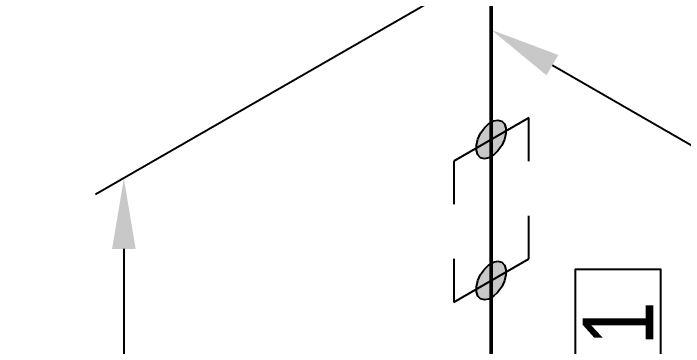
# Model space of a CAD drawing. Header units: millimetres. Extents: x 0 to 594, y 0 to 420.
# Drawn here: x 216.62 to 240.32, y 339.17 to 350.97 of the extents above; entities that cross this region are included whole.
import ezdxf
from ezdxf.enums import TextEntityAlignment as Align

# ---------------------------------------------------------------- set-up
doc = ezdxf.new("R2010")
doc.units = ezdxf.units.MM
doc.header["$LTSCALE"] = 0.25
for name, color, linetype in [('용접', 1, 'Continuous'), ('주석', 7, 'Continuous'), ('치수', 1, 'Continuous')]:
    doc.layers.add(name, color=color, linetype=linetype)
doc.layers.add('파이프 작은 보어', color=30, linetype='Continuous', lineweight=50)
doc.styles.add('AdskIsoAnnotation', font='arial.ttf', dxfattribs={"width": 0.8, "height": 1})
doc.styles.add('AdskIsoMetric', font='arial.ttf', dxfattribs={"width": 0.8, "height": 2.5})
doc.styles.add('AdskIsoMetric-30', font='arial.ttf', dxfattribs={"width": 0.8, "height": 2.5})
doc.dimstyles.new('AdskIsoMetric', dxfattribs={"dimtxt": 2.5, "dimasz": 2.5, "dimexe": 1, "dimexo": 2, "dimgap": 0.8, "dimtad": 1, "dimdec": 0, "dimrnd": 1, "dimzin": 0, "dimdsep": 46, "dimtxsty": 'AdskIsoMetric', "dimcen": 0, "dimclrt": 7, "dimadec": 0, "dimazin": 0, "dimtfac": 1, "dimtdec": 0, "dimtmove": 1, "dimatfit": 3, "dimfxl": 0, "dimfrac": 2, "dimtolj": 1, "dimtzin": 0, "dimarcsym": 0})

# ---------------------------------------------------------------- blocks, each defined once
blk = doc.blocks.new('*D76')
at = {"layer": 'Defpoints', "color": 0}
for p in [(255.381, 337.762), (233.517, 335.385), (255.381, 322.762)]:
    blk.add_point(p, dxfattribs=at)
at = {"layer": '치수', "color": 0, "lineweight": -2}
for p, q in [((235.682, 349.135), (253.216, 339.012)), ((255.381, 325.071), (255.381, 338.916))]:
    blk.add_line(p, q, dxfattribs=at)
at = {"layer": '치수', "color": 0}
for points in [[(235.89, 349.496), (235.474, 348.774), (233.517, 350.385)], [(253.425, 339.372), (253.008, 338.651), (255.381, 337.762)]]:
    blk.add_solid(points, dxfattribs=at)
at = {"layer": '치수', "color": 7, "insert": (244.669, 346.557), "char_height": 2.5, "attachment_point": 5, "rotation": 330, "style": 'AdskIsoMetric-30'}
blk.add_mtext('\\A1;574', dxfattribs=at)
blk = doc.blocks.new('*D77')
at = {"layer": 'Defpoints', "color": 0}
for p in [(233.517, 352.63), (233.517, 335.385), (220.527, 327.885)]:
    blk.add_point(p, dxfattribs=at)
at = {"layer": '치수', "color": 0, "lineweight": -2}
for p, q in [((231.517, 351.475), (219.527, 344.552)), ((220.527, 342.63), (220.527, 330.385)), ((231.517, 334.23), (219.527, 327.308))]:
    blk.add_line(p, q, dxfattribs=at)
at = {"layer": '치수', "color": 0}
for points in [[(220.11, 342.63), (220.943, 342.63), (220.527, 345.13)], [(220.11, 330.385), (220.943, 330.385), (220.527, 327.885)]]:
    blk.add_solid(points, dxfattribs=at)
at = {"layer": '치수', "color": 7, "insert": (218.26, 335.199), "char_height": 2.5, "attachment_point": 5, "rotation": 90, "style": 'AdskIsoMetric-30'}
blk.add_mtext('\\A1;2132', dxfattribs=at)
blk = doc.blocks.new('엘보우-4-Iso2DSkew180')
at = {"color": 0, "linetype": 'ByBlock', "lineweight": -2, "extrusion": (-0.707107, -0.408248, 0.57735)}
for p, q in [((0, 6.124), (0, 0)), ((0, 0), (5.303, -3.062)), ((0, 0), (0, 0))]:
    blk.add_line(p, q, dxfattribs=at)
blk = doc.blocks.new('엘보우-19-Iso2DSkew90')
at = {"color": 0, "linetype": 'ByBlock', "lineweight": -2, "extrusion": (0.707107, 0.408248, -0.57735)}
for p, q in [((-5.303, 3.062), (0, 0)), ((0, 0), (0, -6.124)), ((0, 0), (0, 0))]:
    blk.add_line(p, q, dxfattribs=at)
blk = doc.blocks.new('SocketWeld-1-IsoRight')
blk.add_hatch(color=256).paths.add_polyline_path([(0.0055, 0.0371), (0.0057, 0.0369), (0.006, 0.0367), (0.0062, 0.0365), (0.0064, 0.0363), (0.0066, 0.0361), (0.0068, 0.0359), (0.007, 0.0357), (0.0072, 0.0355), (0.0075, 0.0353), (0.0077, 0.0351), (0.0079, 0.0349), (0.0081, 0.0347), (0.0083, 0.0345), (0.0085, 0.0343), (0.0088, 0.0341), (0.009, 0.0339), (0.0092, 0.0337), (0.0094, 0.0334), (0.0096, 0.0332), (0.0098, 0.033), (0.01, 0.0328), (0.0103, 0.0326), (0.0105, 0.0324), (0.0107, 0.0322), (0.0109, 0.032), (0.0111, 0.0318), (0.0113, 0.0316), (0.0115, 0.0314), (0.0118, 0.0312), (0.012, 0.031), (0.0122, 0.0308), (0.0124, 0.0306), (0.0126, 0.0304), (0.0128, 0.0302), (0.013, 0.03), (0.0133, 0.0298), (0.0135, 0.0296), (0.0137, 0.0294), (0.0139, 0.0292), (0.0141, 0.0289), (0.0143, 0.0287), (0.0145, 0.0285), (0.0148, 0.0283), (0.015, 0.0281), (0.0152, 0.0279), (0.0154, 0.0277), (0.0156, 0.0275), (0.0158, 0.0273), (0.0161, 0.0271), (0.0161, 0.0271), (0.0162, 0.0268), (0.0164, 0.0266), (0.0166, 0.0263), (0.0168, 0.0261), (0.017, 0.0258), (0.0171, 0.0256), (0.0173, 0.0253), (0.0175, 0.025), (0.0177, 0.0248), (0.0179, 0.0245), (0.0181, 0.0243), (0.0182, 0.024), (0.0184, 0.0237), (0.0186, 0.0235), (0.0188, 0.0232), (0.019, 0.023), (0.0192, 0.0227), (0.0193, 0.0225), (0.0195, 0.0222), (0.0197, 0.0219), (0.0199, 0.0217), (0.0201, 0.0214), (0.0203, 0.0212), (0.0204, 0.0209), (0.0206, 0.0206), (0.0208, 0.0204), (0.021, 0.0201), (0.0212, 0.0199), (0.0213, 0.0196), (0.0215, 0.0193), (0.0217, 0.0191), (0.0219, 0.0188), (0.0221, 0.0186), (0.0223, 0.0183), (0.0224, 0.0181), (0.0226, 0.0178), (0.0228, 0.0175), (0.023, 0.0173), (0.0232, 0.017), (0.0234, 0.0168), (0.0235, 0.0165), (0.0237, 0.0162), (0.0239, 0.016), (0.0241, 0.0157), (0.0243, 0.0155), (0.0245, 0.0152), (0.0246, 0.015), (0.0248, 0.0147), (0.025, 0.0144), (0.025, 0.0144), (0.0251, 0.0141), (0.0253, 0.0139), (0.0254, 0.0136), (0.0255, 0.0133), (0.0257, 0.013), (0.0258, 0.0127), (0.0259, 0.0124), (0.0261, 0.0121), (0.0262, 0.0118), (0.0263, 0.0116), (0.0265, 0.0113), (0.0266, 0.011), (0.0267, 0.0107), (0.0269, 0.0104), (0.027, 0.0101), (0.0271, 0.0098), (0.0273, 0.0095), (0.0274, 0.0093), (0.0275, 0.009), (0.0277, 0.0087), (0.0278, 0.0084), (0.0279, 0.0081), (0.0281, 0.0078), (0.0282, 0.0075), (0.0283, 0.0072), (0.0284, 0.007), (0.0286, 0.0067), (0.0287, 0.0064), (0.0288, 0.0061), (0.029, 0.0058), (0.0291, 0.0055), (0.0292, 0.0052), (0.0294, 0.0049), (0.0295, 0.0047), (0.0296, 0.0044), (0.0298, 0.0041), (0.0299, 0.0038), (0.03, 0.0035), (0.0302, 0.0032), (0.0303, 0.0029), (0.0304, 0.0026), (0.0306, 0.0024), (0.0307, 0.0021), (0.0308, 0.0018), (0.031, 0.0015), (0.0311, 0.0012), (0.0312, 0.0009), (0.0314, 0.0006), (0.0315, 0.0003), (0.0315, 0.0003), (0.0316, 0.0001), (0.0316, -0.0002), (0.0317, -0.0005), (0.0318, -0.0008), (0.0319, -0.0011), (0.0319, -0.0014), (0.032, -0.0017), (0.0321, -0.002), (0.0321, -0.0022), (0.0322, -0.0025), (0.0323, -0.0028), (0.0323, -0.0031), (0.0324, -0.0034), (0.0325, -0.0037), (0.0325, -0.004), (0.0326, -0.0043), (0.0327, -0.0046), (0.0328, -0.0048), (0.0328, -0.0051), (0.0329, -0.0054), (0.033, -0.0057), (0.033, -0.006), (0.0331, -0.0063), (0.0332, -0.0066), (0.0332, -0.0069), (0.0333, -0.0071), (0.0334, -0.0074), (0.0335, -0.0077), (0.0335, -0.008), (0.0336, -0.0083), (0.0337, -0.0086), (0.0337, -0.0089), (0.0338, -0.0092), (0.0339, -0.0095), (0.0339, -0.0097), (0.034, -0.01), (0.0341, -0.0103), (0.0342, -0.0106), (0.0342, -0.0109), (0.0343, -0.0112), (0.0344, -0.0115), (0.0344, -0.0118), (0.0345, -0.012), (0.0346, -0.0123), (0.0346, -0.0126), (0.0347, -0.0129), (0.0348, -0.0132), (0.0349, -0.0135), (0.0349, -0.0138), (0.0349, -0.0138), (0.0349, -0.014), (0.0349, -0.0143), (0.0349, -0.0146), (0.0349, -0.0148), (0.0349, -0.0151), (0.0349, -0.0153), (0.0349, -0.0156), (0.0349, -0.0159), (0.0349, -0.0161), (0.0349, -0.0164), (0.0349, -0.0166), (0.0349, -0.0169), (0.0349, -0.0172), (0.0349, -0.0174), (0.0349, -0.0177), (0.0349, -0.0179), (0.0349, -0.0182), (0.0349, -0.0185), (0.0349, -0.0187), (0.0349, -0.019), (0.0349, -0.0192), (0.0349, -0.0195), (0.0349, -0.0198), (0.0349, -0.02), (0.0349, -0.0203), (0.0349, -0.0206), (0.0349, -0.0208), (0.0349, -0.0211), (0.0349, -0.0213), (0.0349, -0.0216), (0.0349, -0.0219), (0.0349, -0.0221), (0.0349, -0.0224), (0.0349, -0.0226), (0.0349, -0.0229), (0.0349, -0.0232), (0.0349, -0.0234), (0.0349, -0.0237), (0.0349, -0.0239), (0.0349, -0.0242), (0.0349, -0.0245), (0.0349, -0.0247), (0.0349, -0.025), (0.0349, -0.0252), (0.0349, -0.0255), (0.0349, -0.0258), (0.0349, -0.026), (0.0349, -0.0263), (0.0349, -0.0265), (0.0349, -0.0265), (0.0349, -0.0268), (0.0348, -0.027), (0.0347, -0.0272), (0.0346, -0.0274), (0.0346, -0.0276), (0.0345, -0.0278), (0.0344, -0.028), (0.0344, -0.0282), (0.0343, -0.0284), (0.0342, -0.0286), (0.0342, -0.0288), (0.0341, -0.029), (0.034, -0.0292), (0.0339, -0.0295), (0.0339, -0.0297), (0.0338, -0.0299), (0.0337, -0.0301), (0.0337, -0.0303), (0.0336, -0.0305), (0.0335, -0.0307), (0.0335, -0.0309), (0.0334, -0.0311), (0.0333, -0.0313), (0.0332, -0.0315), (0.0332, -0.0317), (0.0331, -0.0319), (0.033, -0.0322), (0.033, -0.0324), (0.0329, -0.0326), (0.0328, -0.0328), (0.0328, -0.033), (0.0327, -0.0332), (0.0326, -0.0334), (0.0325, -0.0336), (0.0325, -0.0338), (0.0324, -0.034), (0.0323, -0.0342), (0.0323, -0.0344), (0.0322, -0.0346), (0.0321, -0.0349), (0.0321, -0.0351), (0.032, -0.0353), (0.0319, -0.0355), (0.0319, -0.0357), (0.0318, -0.0359), (0.0317, -0.0361), (0.0316, -0.0363), (0.0316, -0.0365), (0.0315, -0.0367), (0.0315, -0.0367), (0.0314, -0.0369), (0.0312, -0.037), (0.0311, -0.0371), (0.031, -0.0373), (0.0308, -0.0374), (0.0307, -0.0375), (0.0306, -0.0377), (0.0304, -0.0378), (0.0303, -0.0379), (0.0302, -0.0381), (0.03, -0.0382), (0.0299, -0.0383), (0.0298, -0.0385), (0.0296, -0.0386), (0.0295, -0.0387), (0.0294, -0.0389), (0.0292, -0.039), (0.0291, -0.0391), (0.029, -0.0393), (0.0288, -0.0394), (0.0287, -0.0395), (0.0286, -0.0397), (0.0284, -0.0398), (0.0283, -0.0399), (0.0282, -0.0401), (0.0281, -0.0402), (0.0279, -0.0403), (0.0278, -0.0405), (0.0277, -0.0406), (0.0275, -0.0408), (0.0274, -0.0409), (0.0273, -0.041), (0.0271, -0.0412), (0.027, -0.0413), (0.0269, -0.0414), (0.0267, -0.0416), (0.0266, -0.0417), (0.0265, -0.0418), (0.0263, -0.042), (0.0262, -0.0421), (0.0261, -0.0422), (0.0259, -0.0424), (0.0258, -0.0425), (0.0257, -0.0426), (0.0255, -0.0428), (0.0254, -0.0429), (0.0253, -0.043), (0.0251, -0.0432), (0.025, -0.0433), (0.025, -0.0433), (0.0248, -0.0433), (0.0246, -0.0434), (0.0245, -0.0434), (0.0243, -0.0435), (0.0241, -0.0435), (0.0239, -0.0436), (0.0237, -0.0436), (0.0235, -0.0437), (0.0234, -0.0437), (0.0232, -0.0438), (0.023, -0.0438), (0.0228, -0.0439), (0.0226, -0.0439), (0.0224, -0.044), (0.0223, -0.044), (0.0221, -0.0441), (0.0219, -0.0441), (0.0217, -0.0442), (0.0215, -0.0442), (0.0213, -0.0443), (0.0212, -0.0443), (0.021, -0.0444), (0.0208, -0.0444), (0.0206, -0.0444), (0.0204, -0.0445), (0.0203, -0.0445), (0.0201, -0.0446), (0.0199, -0.0446), (0.0197, -0.0447), (0.0195, -0.0447), (0.0193, -0.0448), (0.0192, -0.0448), (0.019, -0.0449), (0.0188, -0.0449), (0.0186, -0.045), (0.0184, -0.045), (0.0182, -0.0451), (0.0181, -0.0451), (0.0179, -0.0452), (0.0177, -0.0452), (0.0175, -0.0453), (0.0173, -0.0453), (0.0171, -0.0454), (0.017, -0.0454), (0.0168, -0.0455), (0.0166, -0.0455), (0.0164, -0.0455), (0.0162, -0.0456), (0.0161, -0.0456), (0.0161, -0.0456), (0.0158, -0.0456), (0.0156, -0.0456), (0.0154, -0.0455), (0.0152, -0.0455), (0.015, -0.0454), (0.0148, -0.0454), (0.0145, -0.0453), (0.0143, -0.0453), (0.0141, -0.0453), (0.0139, -0.0452), (0.0137, -0.0452), (0.0135, -0.0451), (0.0133, -0.0451), (0.013, -0.045), (0.0128, -0.045), (0.0126, -0.0449), (0.0124, -0.0449), (0.0122, -0.0449), (0.012, -0.0448), (0.0118, -0.0448), (0.0115, -0.0447), (0.0113, -0.0447), (0.0111, -0.0446), (0.0109, -0.0446), (0.0107, -0.0446), (0.0105, -0.0445), (0.0103, -0.0445), (0.01, -0.0444), (0.0098, -0.0444), (0.0096, -0.0443), (0.0094, -0.0443), (0.0092, -0.0443), (0.009, -0.0442), (0.0088, -0.0442), (0.0085, -0.0441), (0.0083, -0.0441), (0.0081, -0.044), (0.0079, -0.044), (0.0077, -0.0439), (0.0075, -0.0439), (0.0072, -0.0439), (0.007, -0.0438), (0.0068, -0.0438), (0.0066, -0.0437), (0.0064, -0.0437), (0.0062, -0.0436), (0.006, -0.0436), (0.0057, -0.0436), (0.0055, -0.0435), (0.0055, -0.0435), (0.0053, -0.0434), (0.0051, -0.0433), (0.0049, -0.0431), (0.0046, -0.043), (0.0044, -0.0429), (0.0042, -0.0427), (0.004, -0.0426), (0.0037, -0.0425), (0.0035, -0.0423), (0.0033, -0.0422), (0.003, -0.0421), (0.0028, -0.042), (0.0026, -0.0418), (0.0024, -0.0417), (0.0021, -0.0416), (0.0019, -0.0414), (0.0017, -0.0413), (0.0015, -0.0412), (0.0012, -0.041), (0.001, -0.0409), (0.0008, -0.0408), (0.0006, -0.0406), (0.0003, -0.0405), (0.0001, -0.0404), (-0.0001, -0.0403), (-0.0003, -0.0401), (-0.0006, -0.04), (-0.0008, -0.0399), (-0.001, -0.0397), (-0.0012, -0.0396), (-0.0015, -0.0395), (-0.0017, -0.0393), (-0.0019, -0.0392), (-0.0021, -0.0391), (-0.0024, -0.039), (-0.0026, -0.0388), (-0.0028, -0.0387), (-0.003, -0.0386), (-0.0033, -0.0384), (-0.0035, -0.0383), (-0.0037, -0.0382), (-0.004, -0.038), (-0.0042, -0.0379), (-0.0044, -0.0378), (-0.0046, -0.0377), (-0.0049, -0.0375), (-0.0051, -0.0374), (-0.0053, -0.0373), (-0.0055, -0.0371), (-0.0055, -0.0371), (-0.0057, -0.0369), (-0.006, -0.0367), (-0.0062, -0.0365), (-0.0064, -0.0363), (-0.0066, -0.0361), (-0.0068, -0.0359), (-0.007, -0.0357), (-0.0072, -0.0355), (-0.0075, -0.0353), (-0.0077, -0.0351), (-0.0079, -0.0349), (-0.0081, -0.0347), (-0.0083, -0.0345), (-0.0085, -0.0343), (-0.0088, -0.0341), (-0.009, -0.0339), (-0.0092, -0.0337), (-0.0094, -0.0334), (-0.0096, -0.0332), (-0.0098, -0.033), (-0.01, -0.0328), (-0.0103, -0.0326), (-0.0105, -0.0324), (-0.0107, -0.0322), (-0.0109, -0.032), (-0.0111, -0.0318), (-0.0113, -0.0316), (-0.0115, -0.0314), (-0.0118, -0.0312), (-0.012, -0.031), (-0.0122, -0.0308), (-0.0124, -0.0306), (-0.0126, -0.0304), (-0.0128, -0.0302), (-0.013, -0.03), (-0.0133, -0.0298), (-0.0135, -0.0296), (-0.0137, -0.0294), (-0.0139, -0.0292), (-0.0141, -0.0289), (-0.0143, -0.0287), (-0.0145, -0.0285), (-0.0148, -0.0283), (-0.015, -0.0281), (-0.0152, -0.0279), (-0.0154, -0.0277), (-0.0156, -0.0275), (-0.0158, -0.0273), (-0.0161, -0.0271), (-0.0161, -0.0271), (-0.0162, -0.0268), (-0.0164, -0.0266), (-0.0166, -0.0263), (-0.0168, -0.0261), (-0.017, -0.0258), (-0.0171, -0.0256), (-0.0173, -0.0253), (-0.0175, -0.025), (-0.0177, -0.0248), (-0.0179, -0.0245), (-0.0181, -0.0243), (-0.0182, -0.024), (-0.0184, -0.0237), (-0.0186, -0.0235), (-0.0188, -0.0232), (-0.019, -0.023), (-0.0192, -0.0227), (-0.0193, -0.0225), (-0.0195, -0.0222), (-0.0197, -0.0219), (-0.0199, -0.0217), (-0.0201, -0.0214), (-0.0203, -0.0212), (-0.0204, -0.0209), (-0.0206, -0.0206), (-0.0208, -0.0204), (-0.021, -0.0201), (-0.0212, -0.0199), (-0.0213, -0.0196), (-0.0215, -0.0193), (-0.0217, -0.0191), (-0.0219, -0.0188), (-0.0221, -0.0186), (-0.0223, -0.0183), (-0.0224, -0.0181), (-0.0226, -0.0178), (-0.0228, -0.0175), (-0.023, -0.0173), (-0.0232, -0.017), (-0.0234, -0.0168), (-0.0235, -0.0165), (-0.0237, -0.0162), (-0.0239, -0.016), (-0.0241, -0.0157), (-0.0243, -0.0155), (-0.0245, -0.0152), (-0.0246, -0.015), (-0.0248, -0.0147), (-0.025, -0.0144), (-0.025, -0.0144), (-0.0251, -0.0141), (-0.0253, -0.0139), (-0.0254, -0.0136), (-0.0255, -0.0133), (-0.0257, -0.013), (-0.0258, -0.0127), (-0.0259, -0.0124), (-0.0261, -0.0121), (-0.0262, -0.0118), (-0.0263, -0.0116), (-0.0265, -0.0113), (-0.0266, -0.011), (-0.0267, -0.0107), (-0.0269, -0.0104), (-0.027, -0.0101), (-0.0271, -0.0098), (-0.0273, -0.0095), (-0.0274, -0.0093), (-0.0275, -0.009), (-0.0277, -0.0087), (-0.0278, -0.0084), (-0.0279, -0.0081), (-0.0281, -0.0078), (-0.0282, -0.0075), (-0.0283, -0.0072), (-0.0284, -0.007), (-0.0286, -0.0067), (-0.0287, -0.0064), (-0.0288, -0.0061), (-0.029, -0.0058), (-0.0291, -0.0055), (-0.0292, -0.0052), (-0.0294, -0.0049), (-0.0295, -0.0047), (-0.0296, -0.0044), (-0.0298, -0.0041), (-0.0299, -0.0038), (-0.03, -0.0035), (-0.0302, -0.0032), (-0.0303, -0.0029), (-0.0304, -0.0026), (-0.0306, -0.0024), (-0.0307, -0.0021), (-0.0308, -0.0018), (-0.031, -0.0015), (-0.0311, -0.0012), (-0.0312, -0.0009), (-0.0314, -0.0006), (-0.0315, -0.0003), (-0.0315, -0.0003), (-0.0316, -0.0001), (-0.0316, 0.0002), (-0.0317, 0.0005), (-0.0318, 0.0008), (-0.0319, 0.0011), (-0.0319, 0.0014), (-0.032, 0.0017), (-0.0321, 0.002), (-0.0321, 0.0022), (-0.0322, 0.0025), (-0.0323, 0.0028), (-0.0323, 0.0031), (-0.0324, 0.0034), (-0.0325, 0.0037), (-0.0325, 0.004), (-0.0326, 0.0043), (-0.0327, 0.0046), (-0.0328, 0.0048), (-0.0328, 0.0051), (-0.0329, 0.0054), (-0.033, 0.0057), (-0.033, 0.006), (-0.0331, 0.0063), (-0.0332, 0.0066), (-0.0332, 0.0069), (-0.0333, 0.0071), (-0.0334, 0.0074), (-0.0335, 0.0077), (-0.0335, 0.008), (-0.0336, 0.0083), (-0.0337, 0.0086), (-0.0337, 0.0089), (-0.0338, 0.0092), (-0.0339, 0.0095), (-0.0339, 0.0097), (-0.034, 0.01), (-0.0341, 0.0103), (-0.0342, 0.0106), (-0.0342, 0.0109), (-0.0343, 0.0112), (-0.0344, 0.0115), (-0.0344, 0.0118), (-0.0345, 0.012), (-0.0346, 0.0123), (-0.0346, 0.0126), (-0.0347, 0.0129), (-0.0348, 0.0132), (-0.0349, 0.0135), (-0.0349, 0.0138), (-0.0349, 0.0138), (-0.0349, 0.014), (-0.0349, 0.0143), (-0.0349, 0.0146), (-0.0349, 0.0148), (-0.0349, 0.0151), (-0.0349, 0.0153), (-0.0349, 0.0156), (-0.0349, 0.0159), (-0.0349, 0.0161), (-0.0349, 0.0164), (-0.0349, 0.0166), (-0.0349, 0.0169), (-0.0349, 0.0172), (-0.0349, 0.0174), (-0.0349, 0.0177), (-0.0349, 0.0179), (-0.0349, 0.0182), (-0.0349, 0.0185), (-0.0349, 0.0187), (-0.0349, 0.019), (-0.0349, 0.0192), (-0.0349, 0.0195), (-0.0349, 0.0198), (-0.0349, 0.02), (-0.0349, 0.0203), (-0.0349, 0.0206), (-0.0349, 0.0208), (-0.0349, 0.0211), (-0.0349, 0.0213), (-0.0349, 0.0216), (-0.0349, 0.0219), (-0.0349, 0.0221), (-0.0349, 0.0224), (-0.0349, 0.0226), (-0.0349, 0.0229), (-0.0349, 0.0232), (-0.0349, 0.0234), (-0.0349, 0.0237), (-0.0349, 0.0239), (-0.0349, 0.0242), (-0.0349, 0.0245), (-0.0349, 0.0247), (-0.0349, 0.025), (-0.0349, 0.0252), (-0.0349, 0.0255), (-0.0349, 0.0258), (-0.0349, 0.026), (-0.0349, 0.0263), (-0.0349, 0.0265), (-0.0349, 0.0265), (-0.0349, 0.0268), (-0.0348, 0.027), (-0.0347, 0.0272), (-0.0346, 0.0274), (-0.0346, 0.0276), (-0.0345, 0.0278), (-0.0344, 0.028), (-0.0344, 0.0282), (-0.0343, 0.0284), (-0.0342, 0.0286), (-0.0342, 0.0288), (-0.0341, 0.029), (-0.034, 0.0292), (-0.0339, 0.0295), (-0.0339, 0.0297), (-0.0338, 0.0299), (-0.0337, 0.0301), (-0.0337, 0.0303), (-0.0336, 0.0305), (-0.0335, 0.0307), (-0.0335, 0.0309), (-0.0334, 0.0311), (-0.0333, 0.0313), (-0.0332, 0.0315), (-0.0332, 0.0317), (-0.0331, 0.0319), (-0.033, 0.0322), (-0.033, 0.0324), (-0.0329, 0.0326), (-0.0328, 0.0328), (-0.0328, 0.033), (-0.0327, 0.0332), (-0.0326, 0.0334), (-0.0325, 0.0336), (-0.0325, 0.0338), (-0.0324, 0.034), (-0.0323, 0.0342), (-0.0323, 0.0344), (-0.0322, 0.0346), (-0.0321, 0.0349), (-0.0321, 0.0351), (-0.032, 0.0353), (-0.0319, 0.0355), (-0.0319, 0.0357), (-0.0318, 0.0359), (-0.0317, 0.0361), (-0.0316, 0.0363), (-0.0316, 0.0365), (-0.0315, 0.0367), (-0.0315, 0.0367), (-0.0314, 0.0369), (-0.0312, 0.037), (-0.0311, 0.0371), (-0.031, 0.0373), (-0.0308, 0.0374), (-0.0307, 0.0375), (-0.0306, 0.0377), (-0.0304, 0.0378), (-0.0303, 0.0379), (-0.0302, 0.0381), (-0.03, 0.0382), (-0.0299, 0.0383), (-0.0298, 0.0385), (-0.0296, 0.0386), (-0.0295, 0.0387), (-0.0294, 0.0389), (-0.0292, 0.039), (-0.0291, 0.0391), (-0.029, 0.0393), (-0.0288, 0.0394), (-0.0287, 0.0395), (-0.0286, 0.0397), (-0.0284, 0.0398), (-0.0283, 0.0399), (-0.0282, 0.0401), (-0.0281, 0.0402), (-0.0279, 0.0403), (-0.0278, 0.0405), (-0.0277, 0.0406), (-0.0275, 0.0408), (-0.0274, 0.0409), (-0.0273, 0.041), (-0.0271, 0.0412), (-0.027, 0.0413), (-0.0269, 0.0414), (-0.0267, 0.0416), (-0.0266, 0.0417), (-0.0265, 0.0418), (-0.0263, 0.042), (-0.0262, 0.0421), (-0.0261, 0.0422), (-0.0259, 0.0424), (-0.0258, 0.0425), (-0.0257, 0.0426), (-0.0255, 0.0428), (-0.0254, 0.0429), (-0.0253, 0.043), (-0.0251, 0.0432), (-0.025, 0.0433), (-0.025, 0.0433), (-0.0248, 0.0433), (-0.0246, 0.0434), (-0.0245, 0.0434), (-0.0243, 0.0435), (-0.0241, 0.0435), (-0.0239, 0.0436), (-0.0237, 0.0436), (-0.0235, 0.0437), (-0.0234, 0.0437), (-0.0232, 0.0438), (-0.023, 0.0438), (-0.0228, 0.0439), (-0.0226, 0.0439), (-0.0224, 0.044), (-0.0223, 0.044), (-0.0221, 0.0441), (-0.0219, 0.0441), (-0.0217, 0.0442), (-0.0215, 0.0442), (-0.0213, 0.0443), (-0.0212, 0.0443), (-0.021, 0.0444), (-0.0208, 0.0444), (-0.0206, 0.0444), (-0.0204, 0.0445), (-0.0203, 0.0445), (-0.0201, 0.0446), (-0.0199, 0.0446), (-0.0197, 0.0447), (-0.0195, 0.0447), (-0.0193, 0.0448), (-0.0192, 0.0448), (-0.019, 0.0449), (-0.0188, 0.0449), (-0.0186, 0.045), (-0.0184, 0.045), (-0.0182, 0.0451), (-0.0181, 0.0451), (-0.0179, 0.0452), (-0.0177, 0.0452), (-0.0175, 0.0453), (-0.0173, 0.0453), (-0.0171, 0.0454), (-0.017, 0.0454), (-0.0168, 0.0455), (-0.0166, 0.0455), (-0.0164, 0.0455), (-0.0162, 0.0456), (-0.0161, 0.0456), (-0.0161, 0.0456), (-0.0158, 0.0456), (-0.0156, 0.0456), (-0.0154, 0.0455), (-0.0152, 0.0455), (-0.015, 0.0454), (-0.0148, 0.0454), (-0.0145, 0.0453), (-0.0143, 0.0453), (-0.0141, 0.0453), (-0.0139, 0.0452), (-0.0137, 0.0452), (-0.0135, 0.0451), (-0.0133, 0.0451), (-0.013, 0.045), (-0.0128, 0.045), (-0.0126, 0.0449), (-0.0124, 0.0449), (-0.0122, 0.0449), (-0.012, 0.0448), (-0.0118, 0.0448), (-0.0115, 0.0447), (-0.0113, 0.0447), (-0.0111, 0.0446), (-0.0109, 0.0446), (-0.0107, 0.0446), (-0.0105, 0.0445), (-0.0103, 0.0445), (-0.01, 0.0444), (-0.0098, 0.0444), (-0.0096, 0.0443), (-0.0094, 0.0443), (-0.0092, 0.0443), (-0.009, 0.0442), (-0.0088, 0.0442), (-0.0085, 0.0441), (-0.0083, 0.0441), (-0.0081, 0.044), (-0.0079, 0.044), (-0.0077, 0.0439), (-0.0075, 0.0439), (-0.0072, 0.0439), (-0.007, 0.0438), (-0.0068, 0.0438), (-0.0066, 0.0437), (-0.0064, 0.0437), (-0.0062, 0.0436), (-0.006, 0.0436), (-0.0057, 0.0436), (-0.0055, 0.0435), (-0.0055, 0.0435), (-0.0053, 0.0434), (-0.0051, 0.0433), (-0.0049, 0.0431), (-0.0046, 0.043), (-0.0044, 0.0429), (-0.0042, 0.0427), (-0.004, 0.0426), (-0.0037, 0.0425), (-0.0035, 0.0423), (-0.0033, 0.0422), (-0.003, 0.0421), (-0.0028, 0.042), (-0.0026, 0.0418), (-0.0024, 0.0417), (-0.0021, 0.0416), (-0.0019, 0.0414), (-0.0017, 0.0413), (-0.0015, 0.0412), (-0.0012, 0.041), (-0.001, 0.0409), (-0.0008, 0.0408), (-0.0006, 0.0406), (-0.0003, 0.0405), (-0.0001, 0.0404), (0.0001, 0.0403), (0.0003, 0.0401), (0.0006, 0.04), (0.0008, 0.0399), (0.001, 0.0397), (0.0012, 0.0396), (0.0015, 0.0395), (0.0017, 0.0393), (0.0019, 0.0392), (0.0021, 0.0391), (0.0024, 0.039), (0.0026, 0.0388), (0.0028, 0.0387), (0.003, 0.0386), (0.0033, 0.0384), (0.0035, 0.0383), (0.0037, 0.0382), (0.004, 0.038), (0.0042, 0.0379), (0.0044, 0.0378), (0.0046, 0.0377), (0.0049, 0.0375), (0.0051, 0.0374), (0.0053, 0.0373)], flags=0)
at = {"color": 0, "linetype": 'ByBlock', "lineweight": -2, "extrusion": (0.707107, 0.408248, -0.57735)}
for p, q in [((0, 0.1021), (-0.0884, 0.1531)), ((0, -0.1021), (0, 0.1021)), ((-0.0349, 0.0265), (-0.0315, 0.0367)), ((-0.0315, 0.0367), (-0.025, 0.0433)), ((-0.025, 0.0433), (-0.0161, 0.0456)), ((-0.0161, 0.0456), (-0.0055, 0.0435)), ((-0.0055, 0.0435), (0.0055, 0.0371)), ((0.0055, 0.0371), (0.0161, 0.0271)), ((-0.0349, 0.0138), (-0.0349, 0.0265)), ((0.0161, 0.0271), (0.025, 0.0144)), ((-0.0315, -0.0003), (-0.0349, 0.0138)), ((0.025, 0.0144), (0.0315, 0.0003)), ((0.0315, 0.0003), (0.0349, -0.0138)), ((-0.025, -0.0144), (-0.0315, -0.0003)), ((-0.0161, -0.0271), (-0.025, -0.0144)), ((0.0349, -0.0138), (0.0349, -0.0265)), ((-0.0055, -0.0371), (-0.0161, -0.0271)), ((0.0349, -0.0265), (0.0315, -0.0367)), ((0.0055, -0.0435), (-0.0055, -0.0371)), ((0.0161, -0.0456), (0.0055, -0.0435)), ((0.025, -0.0433), (0.0161, -0.0456)), ((0.0315, -0.0367), (0.025, -0.0433)), ((-0.0884, -0.051), (0, -0.1021))]:
    blk.add_line(p, q, dxfattribs=at)
blk = doc.blocks.new('AnnoRect')
at = {"color": 0, "linetype": 'ByBlock', "lineweight": -2}
blk.add_wipeout([(-0.8095, -0.6), (-0.8095, 0.6), (0.8095, 0.6), (0.8095, -0.6)], dxfattribs=at)
blk.add_lwpolyline([(-0.8095, -0.6), (-0.8095, 0.6), (0.8095, 0.6), (0.8095, -0.6)], close=True, dxfattribs=at)
at = {"color": 0, "linetype": 'ByBlock', "lineweight": -2, "style": 'AdskIsoAnnotation', "width": 0.8}
blk.add_attdef('XX', text='', height=1, dxfattribs=at).set_placement((0, 0), align=Align.MIDDLE_CENTER)

msp = doc.modelspace()

# ---------------------------------------------------------------- linework, layer by layer
at = {"layer": '파이프 작은 보어'}
msp.add_lwpolyline([(233.5171, 346.5059), (233.5171, 341.5087)], dxfattribs=at)

# ---------------------------------------------------------------- block references
at = {"layer": '용접', "xscale": 15, "yscale": 15, "zscale": 15}
for p, rotation in [((233.5171, 346.5059), 119.9999998283739), ((233.5171, 341.5087), 299.9999998282424)]:
    msp.add_blockref('SocketWeld-1-IsoRight', p, dxfattribs=dict(at, rotation=rotation))
at = {"layer": '파이프 작은 보어'}
for name, p in [('엘보우-19-Iso2DSkew90', (233.5171, 352.6296)), ('엘보우-4-Iso2DSkew180', (233.5171, 335.3849))]:
    msp.add_blockref(name, p, dxfattribs=at)

# ---------------------------------------------------------------- dimensions: what is measured, and where the dimension line sits
at = {"layer": '치수'}
for base, p1, p2, angle, text, override, picture, middle in [((220.5267, 327.8849), (233.5171, 352.6296), (233.5171, 335.3849), 270, '2132', {"dimtad": 0, "dimlfac": 123.651365, "dimtxsty": 'AdskIsoMetric-30', "dimse1": 0, "dimse2": 0, "dimsd1": 0, "dimsd2": 0, "dimtmove": 1}, '*D77', (218.2604, 335.1988)), ((255.3813, 337.7616), (233.5171, 335.3849), (255.3813, 322.7616), 330, '574', {"dimtad": 0, "dimlfac": 22.724718, "dimtxsty": 'AdskIsoMetric-30', "dimse1": 1, "dimse2": 0, "dimsd1": 0, "dimsd2": 0, "dimtmove": 1}, '*D76', (244.6692, 346.5573))]:
    dim = msp.add_linear_dim(base=base, p1=p1, p2=p2, angle=angle, text=text, dimstyle='AdskIsoMetric', override=override, dxfattribs=at)
    dim.commit()
    dim.dimension.update_dxf_attribs({"geometry": picture, "text_midpoint": middle, "dimtype": 160})

# ---------------------------------------------------------------- next in the draw order: block references
at = {"layer": '주석'}
ref = msp.add_blockref('AnnoRect', (238, 339.8901), dxfattribs=dict(at, xscale=2.5, yscale=2.5, zscale=2.5, rotation=89.99999981473347))
ref.add_attrib('XX_001', '1', (239.2551, 339.2175), dxfattribs={"layer": '0', "color": 0, "linetype": 'ByBlock', "lineweight": -2, "height": 2.5, "rotation": 90, "style": 'AdskIsoAnnotation', "width": 0.8})

doc.saveas('drawing.dxf')
